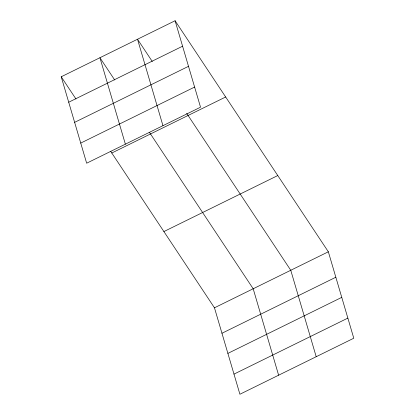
<?xml version="1.0" encoding="UTF-8"?>
<svg xmlns="http://www.w3.org/2000/svg" width="415" height="415" viewBox="0 0 415 415"><rect width="100%" height="100%" fill="white"/><g stroke="black" fill="none" stroke-linecap="round" stroke-linejoin="round"><path stroke-width="0.62" d="M175.094 20.75L200.533 107.195L86.657 163.214L61.218 76.77L175.094 20.75L328.343 251.786L353.782 338.23L239.906 394.25L214.467 307.806L110.738 151.423M68.708 102.225L182.584 46.205M74.633 122.352L188.509 66.327M80.733 143.087L194.609 87.067M111.791 153.016L225.667 96.991M163.894 231.565L277.77 175.545M214.467 307.806L328.343 251.786M221.958 333.261L335.834 277.241M227.882 353.388L341.758 297.368M233.982 374.123L347.858 318.103M152.263 61.472L137.515 39.238L162.955 125.678M186.683 113.362L290.765 270.274L316.204 356.713M114.685 79.96L99.932 57.727L125.377 144.166M149.452 132.38L253.186 288.762L278.626 375.202M61.218 76.77L75.966 99.009"/></g></svg>
